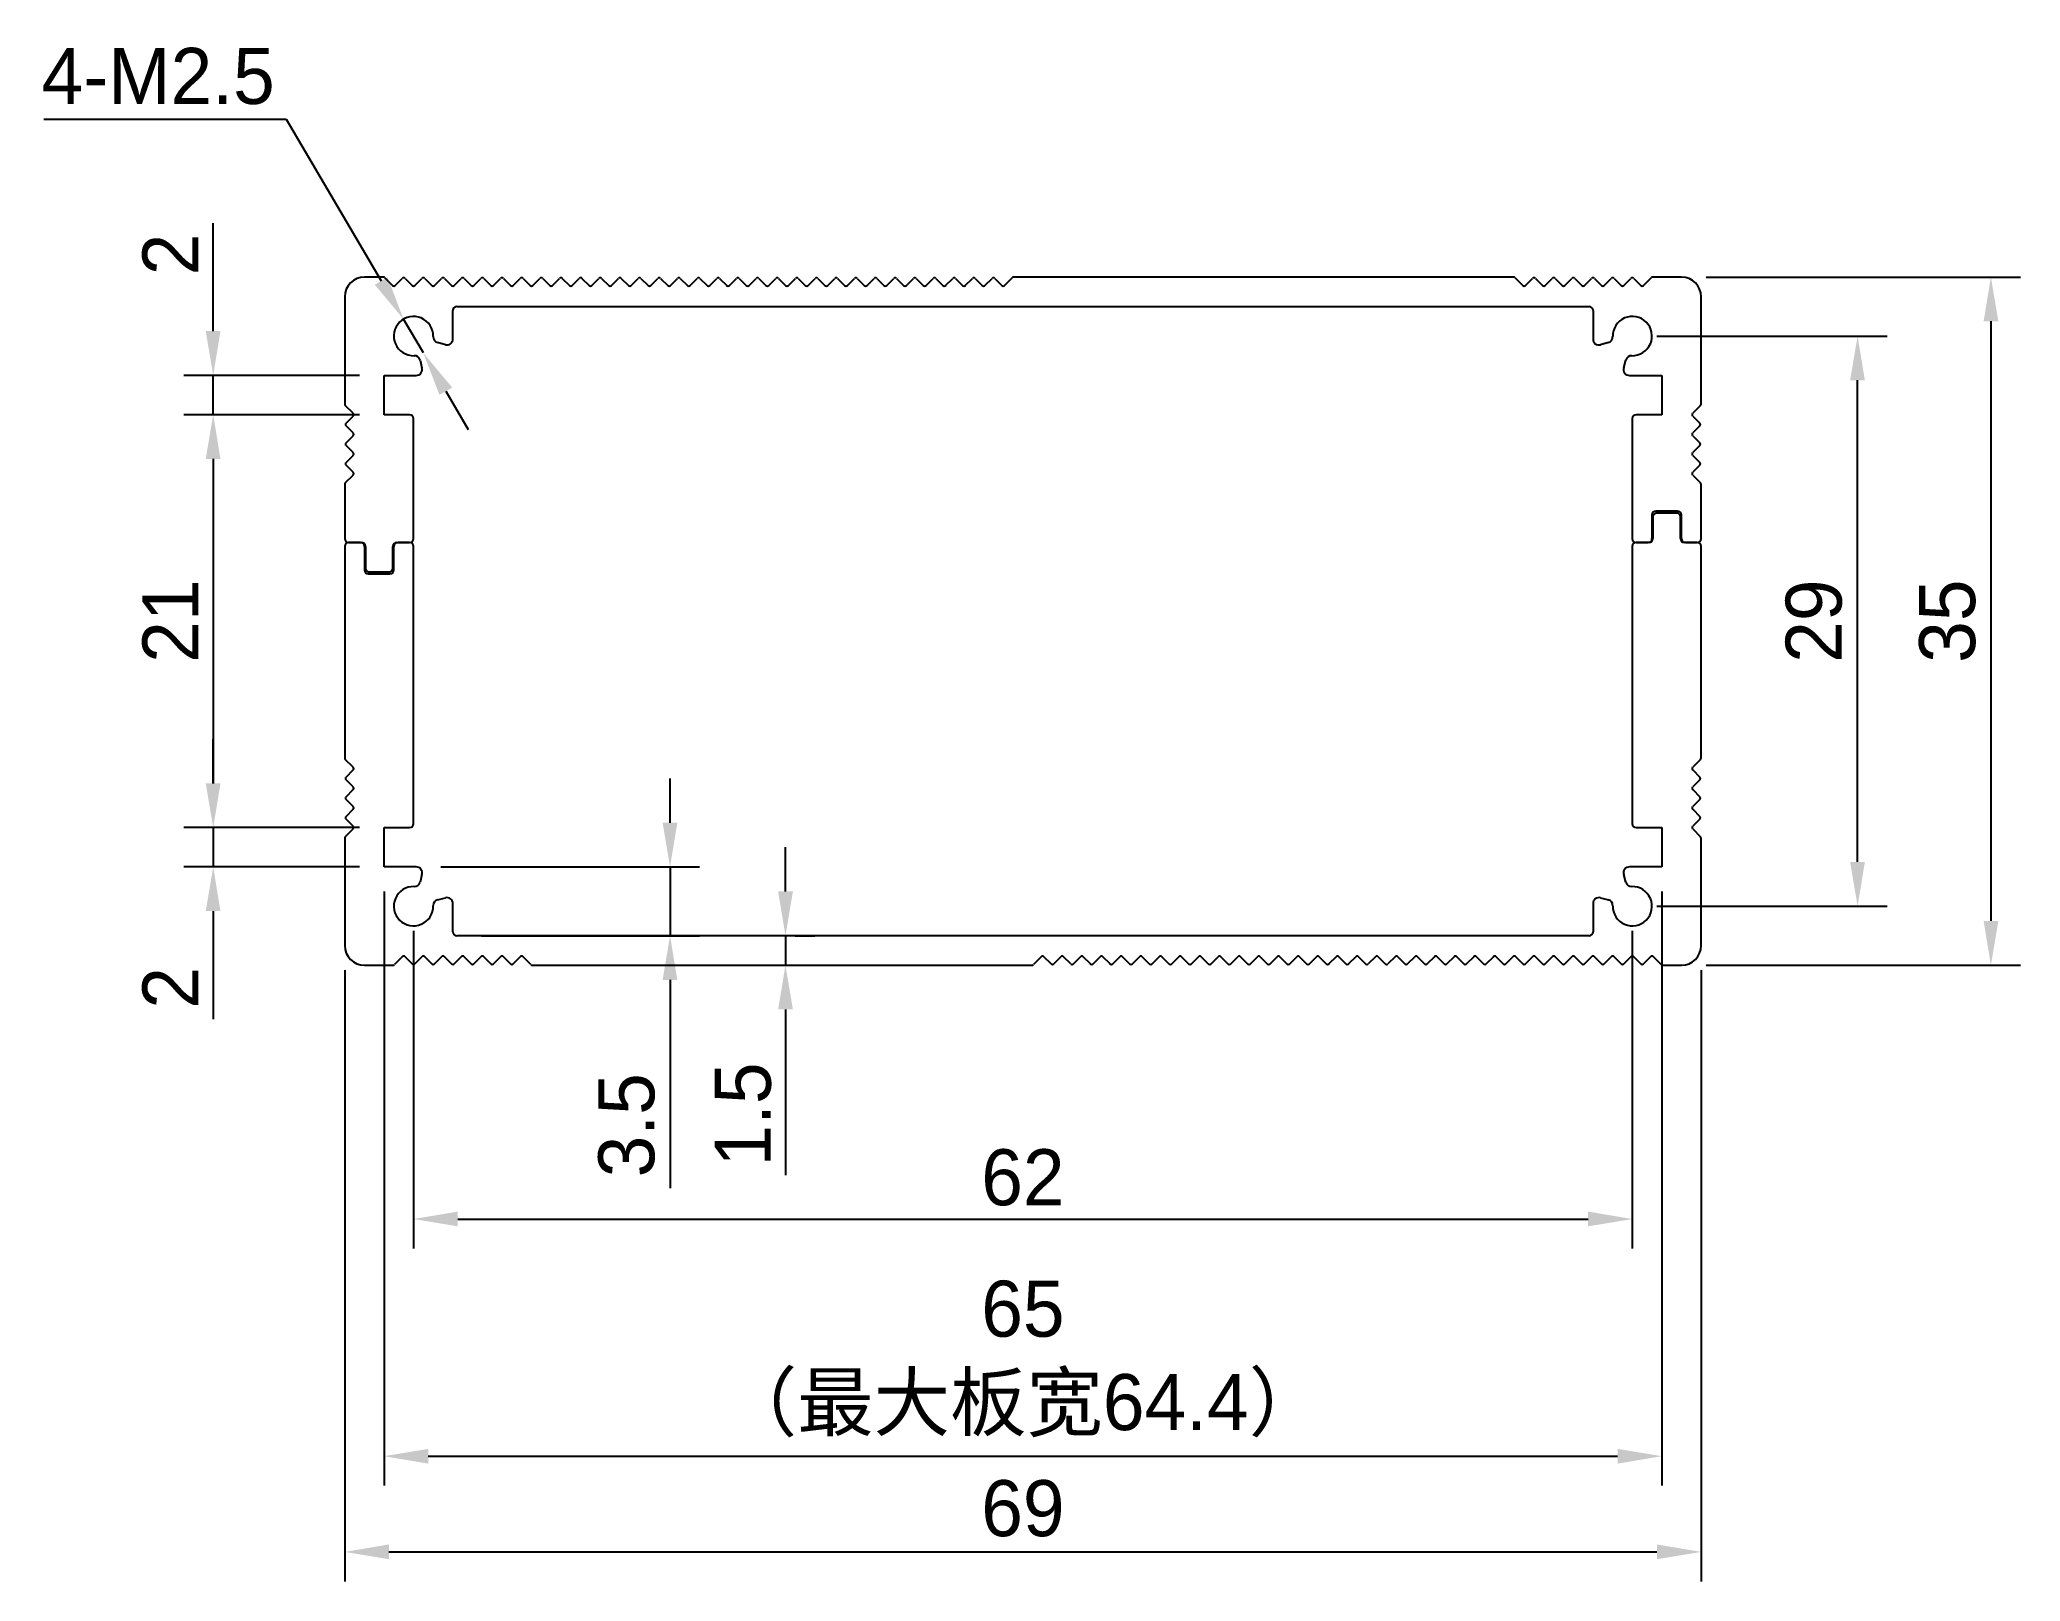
# Model space of a CAD drawing. Header units: millimetres. Extents: x 23162 to 23263, y -3029 to -2950.
import ezdxf

# ---------------------------------------------------------------- set-up
doc = ezdxf.new("R2010")
doc.units = ezdxf.units.MM
doc.header["$LTSCALE"] = 0.5
doc.header["$PDMODE"] = 35
for name, color, linetype, lineweight in [('3标注', 30, 'Continuous', 9), ('标注线', 7, 'Continuous', 13), ('粗实线', 7, 'Continuous', 25)]:
    doc.layers.add(name, color=color, linetype=linetype, lineweight=lineweight)
doc.styles.get("Standard").update_dxf_attribs({"font": ''})
doc.styles.get('Standard').set_extended_font_data('思源黑体 Normal')
doc.dimstyles.new('1比1 文字2.85', dxfattribs={"dimtxt": 2.85, "dimasz": 2.25, "dimexe": 1.5, "dimexo": 1.25, "dimgap": 0.7, "dimtad": 1, "dimdec": 1, "dimdsep": 46, "dimtxsty": 'Standard', "dimcen": 1.8, "dimadec": 0, "dimazin": 0, "dimtfac": 1, "dimtdec": 1, "dimtmove": 0, "dimatfit": 3, "dimfxl": 1, "dimarcsym": 0})
doc.dimstyles.new('1比1 文字2.85直径', dxfattribs={"dimtxt": 2.85, "dimasz": 2.25, "dimexe": 1.5, "dimexo": 1.25, "dimgap": 0.7, "dimtad": 1, "dimtih": 1, "dimtoh": 1, "dimdec": 1, "dimdsep": 46, "dimtxsty": 'Standard', "dimcen": 1.8, "dimadec": 0, "dimazin": 0, "dimtfac": 1, "dimtdec": 1, "dimtmove": 0, "dimatfit": 3, "dimfxl": 1, "dimarcsym": 0})

# ---------------------------------------------------------------- blocks, each defined once
blk = doc.blocks.new('*D81')
at = {"layer": 'Defpoints', "color": 0, "ltscale": 0.1}
for p in [(23177.56, -2996.3), (23246.56, -2996.3), (23246.56, -3027.14)]:
    blk.add_point(p, dxfattribs=at)
at = {"layer": '标注线', "color": 0, "lineweight": -2, "ltscale": 0.1}
for p, q in [((23177.56, -2997.55), (23177.56, -3028.64)), ((23246.56, -2997.55), (23246.56, -3028.64)), ((23179.81, -3027.14), (23244.31, -3027.14))]:
    blk.add_line(p, q, dxfattribs=at)
at = {"layer": '标注线', "color": 0, "ltscale": 0.1}
for points in [[(23179.81, -3026.76), (23179.81, -3027.51), (23177.56, -3027.14)], [(23244.31, -3026.76), (23244.31, -3027.51), (23246.56, -3027.14)]]:
    blk.add_solid(points, dxfattribs=at)
at = {"layer": '标注线', "color": 0, "ltscale": 0.1, "insert": (23212.06, -3023.49), "char_height": 2.85, "attachment_point": 2}
blk.add_mtext('69', dxfattribs=at)
blk = doc.blocks.new('*D82')
at = {"layer": 'Defpoints', "color": 0, "ltscale": 0.1}
for p in [(23181.2, -2992.3), (23194.11, -2992.3), (23183.26, -2995.8)]:
    blk.add_point(p, dxfattribs=at)
at = {"layer": '标注线', "color": 0, "lineweight": -2, "ltscale": 0.1}
for p, q in [((23194.11, -2990.05), (23194.11, -2987.8)), ((23182.45, -2992.3), (23195.61, -2992.3)), ((23194.11, -2992.3), (23194.11, -2995.8)), ((23184.51, -2995.8), (23195.61, -2995.8)), ((23194.11, -2998.05), (23194.11, -3008.64))]:
    blk.add_line(p, q, dxfattribs=at)
at = {"layer": '标注线', "color": 0, "ltscale": 0.1}
for points in [[(23193.73, -2990.05), (23194.48, -2990.05), (23194.11, -2992.3)], [(23193.73, -2998.05), (23194.48, -2998.05), (23194.11, -2995.8)]]:
    blk.add_solid(points, dxfattribs=at)
at = {"layer": '标注线', "color": 0, "ltscale": 0.1, "insert": (23190.46, -3005.44), "char_height": 2.85, "attachment_point": 2, "rotation": 90}
blk.add_mtext('3.5', dxfattribs=at)
blk = doc.blocks.new('*D83')
at = {"layer": 'Defpoints', "color": 0, "ltscale": 0.1}
for p in [(23170.87, -2967.3), (23179.56, -2967.3), (23179.56, -2969.3)]:
    blk.add_point(p, dxfattribs=at)
at = {"layer": '标注线', "color": 0, "lineweight": -2, "ltscale": 0.1}
for p, q in [((23170.87, -2965.05), (23170.87, -2959.56)), ((23178.31, -2967.3), (23169.37, -2967.3)), ((23170.87, -2969.3), (23170.87, -2967.3)), ((23178.31, -2969.3), (23169.37, -2969.3)), ((23170.87, -2971.55), (23170.87, -2973.8))]:
    blk.add_line(p, q, dxfattribs=at)
at = {"layer": '标注线', "color": 0, "ltscale": 0.1}
for points in [[(23170.49, -2965.05), (23171.24, -2965.05), (23170.87, -2967.3)], [(23170.49, -2971.55), (23171.24, -2971.55), (23170.87, -2969.3)]]:
    blk.add_solid(points, dxfattribs=at)
at = {"layer": '标注线', "color": 0, "ltscale": 0.1, "insert": (23167.27, -2961.15), "char_height": 2.85, "attachment_point": 2, "rotation": 90}
blk.add_mtext('2', dxfattribs=at)
blk = doc.blocks.new('*D84')
at = {"layer": 'Defpoints', "color": 0, "ltscale": 0.1}
for p in [(23179.56, -2969.3), (23170.87, -2990.3), (23179.56, -2990.3)]:
    blk.add_point(p, dxfattribs=at)
at = {"layer": '标注线', "color": 0, "lineweight": -2, "ltscale": 0.1}
for p, q in [((23178.31, -2969.3), (23169.37, -2969.3)), ((23170.87, -2971.55), (23170.87, -2988.05)), ((23178.31, -2990.3), (23169.37, -2990.3))]:
    blk.add_line(p, q, dxfattribs=at)
at = {"layer": '标注线', "color": 0, "ltscale": 0.1}
for points in [[(23170.49, -2971.55), (23171.24, -2971.55), (23170.87, -2969.3)], [(23170.49, -2988.05), (23171.24, -2988.05), (23170.87, -2990.3)]]:
    blk.add_solid(points, dxfattribs=at)
at = {"layer": '标注线', "color": 0, "ltscale": 0.1, "insert": (23167.27, -2979.8), "char_height": 2.85, "attachment_point": 2, "rotation": 90}
blk.add_mtext('21', dxfattribs=at)
blk = doc.blocks.new('*D85')
at = {"layer": 'Defpoints', "color": 0, "ltscale": 0.1}
for p in [(23170.87, -2990.3), (23179.56, -2990.3), (23179.56, -2992.3)]:
    blk.add_point(p, dxfattribs=at)
at = {"layer": '标注线', "color": 0, "lineweight": -2, "ltscale": 0.1}
for p, q in [((23170.87, -2988.05), (23170.87, -2985.8)), ((23178.31, -2990.3), (23169.37, -2990.3)), ((23170.87, -2990.3), (23170.87, -2992.3)), ((23178.31, -2992.3), (23169.37, -2992.3)), ((23170.87, -2994.55), (23170.87, -3000.04))]:
    blk.add_line(p, q, dxfattribs=at)
at = {"layer": '标注线', "color": 0, "ltscale": 0.1}
for points in [[(23170.49, -2988.05), (23171.24, -2988.05), (23170.87, -2990.3)], [(23170.49, -2994.55), (23171.24, -2994.55), (23170.87, -2992.3)]]:
    blk.add_solid(points, dxfattribs=at)
at = {"layer": '标注线', "color": 0, "ltscale": 0.1, "insert": (23167.27, -2998.45), "char_height": 2.85, "attachment_point": 2, "rotation": 90}
blk.add_mtext('2', dxfattribs=at)
blk = doc.blocks.new('*D86')
at = {"layer": 'Defpoints', "color": 0, "ltscale": 0.1}
for p in [(23243.06, -2965.3), (23254.52, -2965.3), (23243.06, -2994.3)]:
    blk.add_point(p, dxfattribs=at)
at = {"layer": '标注线', "color": 0, "lineweight": -2, "ltscale": 0.1}
for p, q in [((23244.31, -2965.3), (23256.02, -2965.3)), ((23254.52, -2992.05), (23254.52, -2967.55)), ((23244.31, -2994.3), (23256.02, -2994.3))]:
    blk.add_line(p, q, dxfattribs=at)
at = {"layer": '标注线', "color": 0, "ltscale": 0.1}
for points in [[(23254.14, -2967.55), (23254.89, -2967.55), (23254.52, -2965.3)], [(23254.14, -2992.05), (23254.89, -2992.05), (23254.52, -2994.3)]]:
    blk.add_solid(points, dxfattribs=at)
at = {"layer": '标注线', "color": 0, "ltscale": 0.1, "insert": (23250.86, -2979.8), "char_height": 2.85, "attachment_point": 2, "rotation": 90}
blk.add_mtext('29', dxfattribs=at)
blk = doc.blocks.new('*D87')
at = {"layer": 'Defpoints', "color": 0, "ltscale": 0.1}
for p in [(23245.56, -2962.3), (23245.56, -2997.3), (23261.3, -2997.3)]:
    blk.add_point(p, dxfattribs=at)
at = {"layer": '标注线', "color": 0, "lineweight": -2, "ltscale": 0.1}
for p, q in [((23246.81, -2962.3), (23262.8, -2962.3)), ((23261.3, -2964.55), (23261.3, -2995.05)), ((23246.81, -2997.3), (23262.8, -2997.3))]:
    blk.add_line(p, q, dxfattribs=at)
at = {"layer": '标注线', "color": 0, "ltscale": 0.1}
for points in [[(23260.93, -2964.55), (23261.68, -2964.55), (23261.3, -2962.3)], [(23260.93, -2995.05), (23261.68, -2995.05), (23261.3, -2997.3)]]:
    blk.add_solid(points, dxfattribs=at)
at = {"layer": '标注线', "color": 0, "ltscale": 0.1, "insert": (23257.65, -2979.8), "char_height": 2.85, "attachment_point": 2, "rotation": 90}
blk.add_mtext('35', dxfattribs=at)
blk = doc.blocks.new('*D88')
at = {"layer": 'Defpoints', "color": 0, "ltscale": 0.1}
for p in [(23181.06, -2994.3), (23243.06, -2994.3), (23243.06, -3010.21)]:
    blk.add_point(p, dxfattribs=at)
at = {"layer": '标注线', "color": 0, "lineweight": -2, "ltscale": 0.1}
for p, q in [((23181.06, -2995.55), (23181.06, -3011.71)), ((23243.06, -2995.55), (23243.06, -3011.71)), ((23183.31, -3010.21), (23240.81, -3010.21))]:
    blk.add_line(p, q, dxfattribs=at)
at = {"layer": '标注线', "color": 0, "ltscale": 0.1}
for points in [[(23183.31, -3009.83), (23183.31, -3010.58), (23181.06, -3010.21)], [(23240.81, -3009.83), (23240.81, -3010.58), (23243.06, -3010.21)]]:
    blk.add_solid(points, dxfattribs=at)
at = {"layer": '标注线', "color": 0, "ltscale": 0.1, "insert": (23212.06, -3006.66), "char_height": 2.85, "attachment_point": 2}
blk.add_mtext('62', dxfattribs=at)
blk = doc.blocks.new('*D89')
at = {"layer": 'Defpoints', "color": 0, "ltscale": 0.1}
for p in [(23180.55, -2964.44), (23181.56, -2966.16)]:
    blk.add_point(p, dxfattribs=at)
at = {"layer": '标注线', "color": 0, "lineweight": -2, "ltscale": 0.1}
for p, q in [((23162.25, -2954.27), (23174.59, -2954.27)), ((23174.59, -2954.27), (23179.42, -2962.5)), ((23181.56, -2966.16), (23180.55, -2964.44)), ((23182.7, -2968.11), (23183.84, -2970.05))]:
    blk.add_line(p, q, dxfattribs=at)
at = {"layer": '标注线', "color": 0, "ltscale": 0.1}
for points in [[(23179.74, -2962.31), (23179.09, -2962.69), (23180.55, -2964.44)], [(23183.03, -2967.92), (23182.38, -2968.29), (23181.56, -2966.16)]]:
    blk.add_solid(points, dxfattribs=at)
at = {"layer": '标注线', "color": 0, "ltscale": 0.1, "insert": (23168.07, -2952.09), "char_height": 2.85, "attachment_point": 5}
blk.add_mtext('4-M2.5', dxfattribs=at)
blk = doc.blocks.new('*D90')
at = {"layer": 'Defpoints', "color": 0, "ltscale": 0.1}
for p in [(23199.23, -2995.8), (23199.23, -2997.3), (23199.98, -2997.3)]:
    blk.add_point(p, dxfattribs=at)
at = {"layer": '标注线', "color": 0, "lineweight": -2, "ltscale": 0.1}
for p, q in [((23199.98, -2993.55), (23199.98, -2991.3)), ((23199.98, -2995.8), (23199.98, -2997.3)), ((23200.48, -2995.8), (23201.48, -2995.8)), ((23200.48, -2997.3), (23201.48, -2997.3)), ((23199.98, -2999.55), (23199.98, -3007.97))]:
    blk.add_line(p, q, dxfattribs=at)
at = {"layer": '标注线', "color": 0, "ltscale": 0.1}
for points in [[(23199.61, -2993.55), (23200.36, -2993.55), (23199.98, -2995.8)], [(23199.61, -2999.55), (23200.36, -2999.55), (23199.98, -2997.3)]]:
    blk.add_solid(points, dxfattribs=at)
at = {"layer": '标注线', "color": 0, "ltscale": 0.1, "insert": (23197.83, -3004.89), "char_height": 2.85, "attachment_point": 5, "rotation": 90}
blk.add_mtext('1.5', dxfattribs=at)
blk = doc.blocks.new('*D91')
at = {"layer": '3标注', "color": 0, "lineweight": -2, "ltscale": 0.1}
for p, q in [((23179.56, -2993.55), (23179.56, -3023.77)), ((23244.56, -2993.55), (23244.56, -3023.77)), ((23181.81, -3022.27), (23242.31, -3022.27))]:
    blk.add_line(p, q, dxfattribs=at)
at = {"layer": '3标注', "color": 0, "ltscale": 0.1}
for points in [[(23181.81, -3021.9), (23181.81, -3022.65), (23179.56, -3022.27)], [(23242.31, -3021.9), (23242.31, -3022.65), (23244.56, -3022.27)]]:
    blk.add_solid(points, dxfattribs=at)
at = {"layer": 'Defpoints', "color": 0, "ltscale": 0.1}
for p in [(23179.56, -2992.3), (23244.56, -2992.3), (23244.56, -3022.27)]:
    blk.add_point(p, dxfattribs=at)
at = {"layer": '3标注', "color": 0, "ltscale": 0.1, "insert": (23212.06, -3017.33), "char_height": 2.85, "attachment_point": 5}
blk.add_mtext('65\\P（最大板宽64.4）', dxfattribs=at)

msp = doc.modelspace()

# ---------------------------------------------------------------- linework, layer by layer
at = {"layer": '粗实线'}
for p, q in [((23179.52, -2962.3), (23178.56, -2962.3)), ((23179.59, -2962.33), (23179.99, -2962.73)), ((23180.13, -2962.73), (23180.49, -2962.37)), ((23180.63, -2962.37), (23180.99, -2962.73)), ((23181.13, -2962.73), (23181.49, -2962.37)), ((23181.63, -2962.37), (23181.99, -2962.73)), ((23182.13, -2962.73), (23182.49, -2962.37)), ((23182.63, -2962.37), (23182.99, -2962.73)), ((23183.13, -2962.73), (23183.49, -2962.37)), ((23183.63, -2962.37), (23183.99, -2962.73)), ((23184.13, -2962.73), (23184.49, -2962.37)), ((23184.63, -2962.37), (23184.99, -2962.73)), ((23185.13, -2962.73), (23185.49, -2962.37)), ((23185.63, -2962.37), (23185.99, -2962.73)), ((23186.13, -2962.73), (23186.49, -2962.37)), ((23186.63, -2962.37), (23186.99, -2962.73)), ((23187.13, -2962.73), (23187.49, -2962.37)), ((23187.63, -2962.37), (23187.99, -2962.73)), ((23188.13, -2962.73), (23188.49, -2962.37)), ((23188.63, -2962.37), (23188.99, -2962.73)), ((23189.13, -2962.73), (23189.49, -2962.37)), ((23189.63, -2962.37), (23189.99, -2962.73)), ((23190.13, -2962.73), (23190.49, -2962.37)), ((23190.63, -2962.37), (23190.99, -2962.73)), ((23191.13, -2962.73), (23191.49, -2962.37)), ((23191.63, -2962.37), (23191.99, -2962.73)), ((23192.13, -2962.73), (23192.49, -2962.37)), ((23192.63, -2962.37), (23192.99, -2962.73)), ((23193.13, -2962.73), (23193.49, -2962.37)), ((23193.63, -2962.37), (23193.99, -2962.73)), ((23194.13, -2962.73), (23194.49, -2962.37)), ((23194.63, -2962.37), (23194.99, -2962.73)), ((23195.13, -2962.73), (23195.49, -2962.37)), ((23195.63, -2962.37), (23195.99, -2962.73)), ((23196.13, -2962.73), (23196.49, -2962.37)), ((23196.63, -2962.37), (23196.99, -2962.73)), ((23197.13, -2962.73), (23197.49, -2962.37)), ((23197.63, -2962.37), (23197.99, -2962.73)), ((23198.13, -2962.73), (23198.49, -2962.37)), ((23198.63, -2962.37), (23198.99, -2962.73)), ((23199.13, -2962.73), (23199.49, -2962.37)), ((23199.63, -2962.37), (23199.99, -2962.73)), ((23200.13, -2962.73), (23200.49, -2962.37)), ((23200.63, -2962.37), (23200.99, -2962.73)), ((23201.13, -2962.73), (23201.49, -2962.37)), ((23201.63, -2962.37), (23201.99, -2962.73)), ((23202.13, -2962.73), (23202.49, -2962.37)), ((23202.63, -2962.37), (23202.99, -2962.73)), ((23203.13, -2962.73), (23203.49, -2962.37)), ((23203.63, -2962.37), (23203.99, -2962.73)), ((23204.13, -2962.73), (23204.49, -2962.37)), ((23204.63, -2962.37), (23204.99, -2962.73)), ((23205.13, -2962.73), (23205.49, -2962.37)), ((23205.63, -2962.37), (23205.99, -2962.73)), ((23206.13, -2962.73), (23206.49, -2962.37)), ((23206.63, -2962.37), (23206.99, -2962.73)), ((23207.13, -2962.73), (23207.49, -2962.37)), ((23207.63, -2962.37), (23207.99, -2962.73)), ((23208.13, -2962.73), (23208.49, -2962.37)), ((23208.63, -2962.37), (23208.99, -2962.73)), ((23209.13, -2962.73), (23209.49, -2962.37)), ((23209.63, -2962.37), (23209.99, -2962.73)), ((23210.13, -2962.73), (23210.49, -2962.37)), ((23210.63, -2962.37), (23210.99, -2962.73)), ((23211.13, -2962.73), (23211.53, -2962.33)), ((23237.02, -2962.3), (23211.6, -2962.3)), ((23237.09, -2962.33), (23237.49, -2962.73)), ((23237.63, -2962.73), (23237.99, -2962.37)), ((23238.13, -2962.37), (23238.49, -2962.73)), ((23238.63, -2962.73), (23238.99, -2962.37)), ((23239.13, -2962.37), (23239.49, -2962.73)), ((23239.63, -2962.73), (23239.99, -2962.37)), ((23240.13, -2962.37), (23240.49, -2962.73)), ((23240.63, -2962.73), (23240.99, -2962.37)), ((23241.13, -2962.37), (23241.49, -2962.73)), ((23241.63, -2962.73), (23241.99, -2962.37)), ((23242.13, -2962.37), (23242.49, -2962.73)), ((23242.63, -2962.73), (23242.99, -2962.37)), ((23243.13, -2962.37), (23243.49, -2962.73)), ((23243.63, -2962.73), (23244.03, -2962.33)), ((23245.56, -2962.3), (23244.1, -2962.3)), ((23177.56, -2963.3), (23177.56, -2968.76)), ((23246.56, -2968.76), (23246.56, -2963.3)), ((23183.06, -2965.45), (23183.06, -2964)), ((23183.26, -2963.8), (23240.86, -2963.8)), ((23241.06, -2964), (23241.06, -2965.45)), ((23182.68, -2965.74), (23182.28, -2965.63)), ((23241.84, -2965.63), (23241.44, -2965.74)), ((23179.56, -2967.3), (23181.2, -2967.3)), ((23179.56, -2969.3), (23179.56, -2967.3)), ((23181.39, -2966.52), (23181.49, -2966.92)), ((23242.62, -2966.92), (23242.73, -2966.52)), ((23242.91, -2967.3), (23244.56, -2967.3)), ((23244.56, -2967.3), (23244.56, -2969.3)), ((23177.99, -2969.23), (23177.59, -2968.83)), ((23177.63, -2969.73), (23177.99, -2969.37)), ((23180.86, -2969.3), (23179.56, -2969.3)), ((23244.56, -2969.3), (23243.26, -2969.3)), ((23246.53, -2968.83), (23246.13, -2969.23)), ((23246.13, -2969.37), (23246.49, -2969.73)), ((23177.99, -2970.23), (23177.63, -2969.87)), ((23177.63, -2970.73), (23177.99, -2970.37)), ((23181.06, -2975.6), (23181.06, -2969.5)), ((23243.06, -2969.5), (23243.06, -2975.6)), ((23246.49, -2969.87), (23246.13, -2970.23)), ((23246.13, -2970.37), (23246.49, -2970.73)), ((23177.99, -2971.23), (23177.63, -2970.87)), ((23177.63, -2971.73), (23177.99, -2971.37)), ((23246.49, -2970.87), (23246.13, -2971.23)), ((23246.13, -2971.37), (23246.49, -2971.73)), ((23177.59, -2972.77), (23177.99, -2972.37)), ((23177.99, -2972.23), (23177.63, -2971.87)), ((23246.49, -2971.87), (23246.13, -2972.23)), ((23246.13, -2972.37), (23246.53, -2972.77)), ((23177.56, -2972.84), (23177.56, -2975.6)), ((23246.56, -2975.6), (23246.56, -2972.84)), ((23244.06, -2974.4), (23244.06, -2975.6)), ((23245.36, -2974.2), (23244.26, -2974.2)), ((23245.31, -2974.3), (23244.31, -2974.3)), ((23245.56, -2975.6), (23245.56, -2974.4)), ((23244.11, -2974.5), (23244.11, -2975.6)), ((23245.51, -2975.6), (23245.51, -2974.5)), ((23177.56, -2976), (23177.56, -2986.76)), ((23177.76, -2975.8), (23178.41, -2975.8)), ((23178.36, -2975.8), (23177.76, -2975.8)), ((23178.56, -2976), (23178.56, -2977.2)), ((23178.61, -2976), (23178.61, -2977.1)), ((23180.01, -2977.1), (23180.01, -2976)), ((23180.06, -2977.2), (23180.06, -2976)), ((23180.21, -2975.8), (23180.86, -2975.8)), ((23180.86, -2975.8), (23180.26, -2975.8)), ((23181.06, -2990.1), (23181.06, -2976)), ((23243.06, -2976), (23243.06, -2990.1)), ((23243.26, -2975.8), (23243.86, -2975.8)), ((23243.91, -2975.8), (23243.26, -2975.8)), ((23246.36, -2975.8), (23245.71, -2975.8)), ((23245.76, -2975.8), (23246.36, -2975.8)), ((23246.56, -2986.76), (23246.56, -2976)), ((23178.76, -2977.4), (23179.86, -2977.4)), ((23178.81, -2977.3), (23179.81, -2977.3)), ((23177.99, -2987.23), (23177.59, -2986.83)), ((23177.63, -2987.73), (23177.99, -2987.37)), ((23246.53, -2986.83), (23246.13, -2987.23)), ((23246.13, -2987.37), (23246.49, -2987.73)), ((23177.99, -2988.23), (23177.63, -2987.87)), ((23177.63, -2988.73), (23177.99, -2988.37)), ((23246.49, -2987.87), (23246.13, -2988.23)), ((23246.13, -2988.37), (23246.49, -2988.73)), ((23177.99, -2989.23), (23177.63, -2988.87)), ((23177.63, -2989.73), (23177.99, -2989.37)), ((23246.49, -2988.87), (23246.13, -2989.23)), ((23246.13, -2989.37), (23246.49, -2989.73)), ((23177.59, -2990.77), (23177.99, -2990.37)), ((23177.99, -2990.23), (23177.63, -2989.87)), ((23179.56, -2990.3), (23180.86, -2990.3)), ((23179.56, -2992.3), (23179.56, -2990.3)), ((23243.26, -2990.3), (23244.56, -2990.3)), ((23244.56, -2990.3), (23244.56, -2992.3)), ((23246.49, -2989.87), (23246.13, -2990.23)), ((23246.13, -2990.37), (23246.53, -2990.77)), ((23177.56, -2990.84), (23177.56, -2996.3)), ((23246.56, -2996.3), (23246.56, -2990.84)), ((23181.2, -2992.3), (23179.56, -2992.3)), ((23244.56, -2992.3), (23242.91, -2992.3)), ((23181.49, -2992.68), (23181.39, -2993.08)), ((23242.73, -2993.08), (23242.62, -2992.68)), ((23182.28, -2993.97), (23182.68, -2993.87)), ((23183.06, -2995.6), (23183.06, -2994.16)), ((23241.06, -2994.16), (23241.06, -2995.6)), ((23241.44, -2993.87), (23241.84, -2993.97)), ((23240.86, -2995.8), (23183.26, -2995.8)), ((23178.56, -2997.3), (23180.02, -2997.3)), ((23180.49, -2996.87), (23180.09, -2997.27)), ((23180.99, -2997.23), (23180.63, -2996.87)), ((23181.49, -2996.87), (23181.13, -2997.23)), ((23181.99, -2997.23), (23181.63, -2996.87)), ((23182.49, -2996.87), (23182.13, -2997.23)), ((23182.99, -2997.23), (23182.63, -2996.87)), ((23183.49, -2996.87), (23183.13, -2997.23)), ((23183.99, -2997.23), (23183.63, -2996.87)), ((23184.49, -2996.87), (23184.13, -2997.23)), ((23184.99, -2997.23), (23184.63, -2996.87)), ((23185.49, -2996.87), (23185.13, -2997.23)), ((23185.99, -2997.23), (23185.63, -2996.87)), ((23186.49, -2996.87), (23186.13, -2997.23)), ((23187.03, -2997.27), (23186.63, -2996.87)), ((23187.1, -2997.3), (23212.52, -2997.3)), ((23212.99, -2996.87), (23212.59, -2997.27)), ((23213.49, -2997.23), (23213.13, -2996.87)), ((23213.99, -2996.87), (23213.63, -2997.23)), ((23214.49, -2997.23), (23214.13, -2996.87)), ((23214.99, -2996.87), (23214.63, -2997.23)), ((23215.49, -2997.23), (23215.13, -2996.87)), ((23215.99, -2996.87), (23215.63, -2997.23)), ((23216.49, -2997.23), (23216.13, -2996.87)), ((23216.99, -2996.87), (23216.63, -2997.23)), ((23217.49, -2997.23), (23217.13, -2996.87)), ((23217.99, -2996.87), (23217.63, -2997.23)), ((23218.49, -2997.23), (23218.13, -2996.87)), ((23218.99, -2996.87), (23218.63, -2997.23)), ((23219.49, -2997.23), (23219.13, -2996.87)), ((23219.99, -2996.87), (23219.63, -2997.23)), ((23220.49, -2997.23), (23220.13, -2996.87)), ((23220.99, -2996.87), (23220.63, -2997.23)), ((23221.49, -2997.23), (23221.13, -2996.87)), ((23221.99, -2996.87), (23221.63, -2997.23)), ((23222.49, -2997.23), (23222.13, -2996.87)), ((23222.99, -2996.87), (23222.63, -2997.23)), ((23223.49, -2997.23), (23223.13, -2996.87)), ((23223.99, -2996.87), (23223.63, -2997.23)), ((23224.49, -2997.23), (23224.13, -2996.87)), ((23224.99, -2996.87), (23224.63, -2997.23)), ((23225.49, -2997.23), (23225.13, -2996.87)), ((23225.99, -2996.87), (23225.63, -2997.23)), ((23226.49, -2997.23), (23226.13, -2996.87)), ((23226.99, -2996.87), (23226.63, -2997.23)), ((23227.49, -2997.23), (23227.13, -2996.87)), ((23227.99, -2996.87), (23227.63, -2997.23)), ((23228.49, -2997.23), (23228.13, -2996.87)), ((23228.99, -2996.87), (23228.63, -2997.23)), ((23229.49, -2997.23), (23229.13, -2996.87)), ((23229.99, -2996.87), (23229.63, -2997.23)), ((23230.49, -2997.23), (23230.13, -2996.87)), ((23230.99, -2996.87), (23230.63, -2997.23)), ((23231.49, -2997.23), (23231.13, -2996.87)), ((23231.99, -2996.87), (23231.63, -2997.23)), ((23232.49, -2997.23), (23232.13, -2996.87)), ((23232.99, -2996.87), (23232.63, -2997.23)), ((23233.49, -2997.23), (23233.13, -2996.87)), ((23233.99, -2996.87), (23233.63, -2997.23)), ((23234.49, -2997.23), (23234.13, -2996.87)), ((23234.99, -2996.87), (23234.63, -2997.23)), ((23235.49, -2997.23), (23235.13, -2996.87)), ((23235.99, -2996.87), (23235.63, -2997.23)), ((23236.49, -2997.23), (23236.13, -2996.87)), ((23236.99, -2996.87), (23236.63, -2997.23)), ((23237.49, -2997.23), (23237.13, -2996.87)), ((23237.99, -2996.87), (23237.63, -2997.23)), ((23238.49, -2997.23), (23238.13, -2996.87)), ((23238.99, -2996.87), (23238.63, -2997.23)), ((23239.49, -2997.23), (23239.13, -2996.87)), ((23239.99, -2996.87), (23239.63, -2997.23)), ((23240.49, -2997.23), (23240.13, -2996.87)), ((23240.99, -2996.87), (23240.63, -2997.23)), ((23241.49, -2997.23), (23241.13, -2996.87)), ((23241.99, -2996.87), (23241.63, -2997.23)), ((23242.49, -2997.23), (23242.13, -2996.87)), ((23242.99, -2996.87), (23242.63, -2997.23)), ((23243.49, -2997.23), (23243.13, -2996.87)), ((23243.99, -2996.87), (23243.63, -2997.23)), ((23244.53, -2997.27), (23244.13, -2996.87)), ((23244.6, -2997.3), (23245.56, -2997.3))]:
    msp.add_line(p, q, dxfattribs=at)
for centre, radius, start, end in [((23178.56, -2963.3), 1, 90, 180), ((23179.52, -2962.4), 0.1, 45, 90), ((23180.56, -2962.44), 0.1, 45, 135), ((23181.56, -2962.44), 0.1, 45, 135), ((23182.56, -2962.44), 0.1, 45, 135), ((23183.56, -2962.44), 0.1, 45, 135), ((23184.56, -2962.44), 0.1, 45, 135), ((23185.56, -2962.44), 0.1, 45, 135), ((23186.56, -2962.44), 0.1, 45, 135), ((23187.56, -2962.44), 0.1, 45, 135), ((23188.56, -2962.44), 0.1, 45, 135), ((23189.56, -2962.44), 0.1, 45, 135), ((23190.56, -2962.44), 0.1, 45, 135), ((23191.56, -2962.44), 0.1, 45, 135), ((23192.56, -2962.44), 0.1, 45, 135), ((23193.56, -2962.44), 0.1, 45, 135), ((23194.56, -2962.44), 0.1, 45, 135), ((23195.56, -2962.44), 0.1, 45, 135), ((23196.56, -2962.44), 0.1, 45, 135), ((23197.56, -2962.44), 0.1, 45, 135), ((23198.56, -2962.44), 0.1, 45, 135), ((23199.56, -2962.44), 0.1, 45, 135), ((23200.56, -2962.44), 0.1, 45, 135), ((23201.56, -2962.44), 0.1, 45, 135), ((23202.56, -2962.44), 0.1, 45, 135), ((23203.56, -2962.44), 0.1, 45, 135), ((23204.56, -2962.44), 0.1, 45, 135), ((23205.56, -2962.44), 0.1, 45, 135), ((23206.56, -2962.44), 0.1, 45, 135), ((23207.56, -2962.44), 0.1, 45, 135), ((23208.56, -2962.44), 0.1, 45, 135), ((23209.56, -2962.44), 0.1, 45, 135), ((23210.56, -2962.44), 0.1, 45, 135), ((23211.6, -2962.4), 0.1, 90, 135), ((23237.02, -2962.4), 0.1, 45, 90), ((23238.06, -2962.44), 0.1, 45, 135), ((23239.06, -2962.44), 0.1, 45, 135), ((23240.06, -2962.44), 0.1, 45, 135), ((23241.06, -2962.44), 0.1, 45, 135), ((23242.06, -2962.44), 0.1, 45, 135), ((23243.06, -2962.44), 0.1, 45, 135), ((23244.1, -2962.4), 0.1, 90, 135), ((23245.56, -2963.3), 1, 0, 90), ((23180.06, -2962.66), 0.1, 225, 315), ((23181.06, -2962.66), 0.1, 225, 315), ((23182.06, -2962.66), 0.1, 225, 315), ((23183.06, -2962.66), 0.1, 225, 315), ((23184.06, -2962.66), 0.1, 225, 315), ((23185.06, -2962.66), 0.1, 225, 315), ((23186.06, -2962.66), 0.1, 225, 315), ((23187.06, -2962.66), 0.1, 225, 315), ((23188.06, -2962.66), 0.1, 225, 315), ((23189.06, -2962.66), 0.1, 225, 315), ((23190.06, -2962.66), 0.1, 225, 315), ((23191.06, -2962.66), 0.1, 225, 315), ((23192.06, -2962.66), 0.1, 225, 315), ((23193.06, -2962.66), 0.1, 225, 315), ((23194.06, -2962.66), 0.1, 225, 315), ((23195.06, -2962.66), 0.1, 225, 315), ((23196.06, -2962.66), 0.1, 225, 315), ((23197.06, -2962.66), 0.1, 225, 315), ((23198.06, -2962.66), 0.1, 225, 315), ((23199.06, -2962.66), 0.1, 225, 315), ((23200.06, -2962.66), 0.1, 225, 315), ((23201.06, -2962.66), 0.1, 225, 315), ((23202.06, -2962.66), 0.1, 225, 315), ((23203.06, -2962.66), 0.1, 225, 315), ((23204.06, -2962.66), 0.1, 225, 315), ((23205.06, -2962.66), 0.1, 225, 315), ((23206.06, -2962.66), 0.1, 225, 315), ((23207.06, -2962.66), 0.1, 225, 315), ((23208.06, -2962.66), 0.1, 225, 315), ((23209.06, -2962.66), 0.1, 225, 315), ((23210.06, -2962.66), 0.1, 225, 315), ((23211.06, -2962.66), 0.1, 225, 315), ((23237.56, -2962.66), 0.1, 225, 315), ((23238.56, -2962.66), 0.1, 225, 315), ((23239.56, -2962.66), 0.1, 225, 315), ((23240.56, -2962.66), 0.1, 225, 315), ((23241.56, -2962.66), 0.1, 225, 315), ((23242.56, -2962.66), 0.1, 225, 315), ((23243.56, -2962.66), 0.1, 225, 315), ((23181.06, -2965.3), 1, 358.3424, 271.6576), ((23183.26, -2964), 0.2, 90, 180), ((23240.86, -2964), 0.2, 0, 90), ((23243.06, -2965.3), 1, 268.3424, 181.6576), ((23182.36, -2965.34), 0.3, 178.3424, 255), ((23241.76, -2965.34), 0.3, 285, 1.6576), ((23181.1, -2966.6), 0.3, 15, 91.6576), ((23182.76, -2965.45), 0.3, 255, 0), ((23241.36, -2965.45), 0.3, 180, 285), ((23243.02, -2966.6), 0.3, 88.3424, 165), ((23181.2, -2967), 0.3, 270, 15), ((23242.91, -2967), 0.3, 165, 270), ((23177.66, -2968.76), 0.1, 180, 225), ((23177.92, -2969.3), 0.1, 315, 45), ((23180.86, -2969.5), 0.2, 0, 90), ((23243.26, -2969.5), 0.2, 90, 180), ((23246.2, -2969.3), 0.1, 135, 225), ((23246.46, -2968.76), 0.1, 315, 0), ((23177.7, -2969.8), 0.1, 135, 225), ((23177.92, -2970.3), 0.1, 315, 45), ((23246.2, -2970.3), 0.1, 135, 225), ((23246.42, -2969.8), 0.1, 315, 45), ((23177.7, -2970.8), 0.1, 135, 225), ((23177.92, -2971.3), 0.1, 315, 45), ((23246.2, -2971.3), 0.1, 135, 225), ((23246.42, -2970.8), 0.1, 315, 45), ((23177.7, -2971.8), 0.1, 135, 225), ((23177.92, -2972.3), 0.1, 315, 45), ((23246.2, -2972.3), 0.1, 135, 225), ((23246.42, -2971.8), 0.1, 315, 45), ((23177.66, -2972.84), 0.1, 135, 180), ((23246.46, -2972.84), 0.1, 0, 45), ((23244.26, -2974.4), 0.2, 90, 180), ((23244.31, -2974.5), 0.2, 90, 180), ((23245.31, -2974.5), 0.2, 0, 90), ((23245.36, -2974.4), 0.2, 0, 90), ((23177.76, -2975.6), 0.2, 180, 270), ((23177.76, -2976), 0.2, 90, 180), ((23178.36, -2976), 0.2, 0, 90), ((23178.41, -2976), 0.2, 0, 90), ((23180.21, -2976), 0.2, 90, 180), ((23180.26, -2976), 0.2, 90, 180), ((23180.86, -2975.6), 0.2, 270, 0), ((23180.86, -2976), 0.2, 0, 90), ((23243.26, -2975.6), 0.2, 180, 270), ((23243.26, -2976), 0.2, 90, 180), ((23243.86, -2975.6), 0.2, 270, 0), ((23243.91, -2975.6), 0.2, 270, 0), ((23245.71, -2975.6), 0.2, 180, 270), ((23245.76, -2975.6), 0.2, 180, 270), ((23246.36, -2975.6), 0.2, 270, 0), ((23246.36, -2976), 0.2, 0, 90), ((23178.76, -2977.2), 0.2, 180, 270), ((23178.81, -2977.1), 0.2, 180, 270), ((23179.81, -2977.1), 0.2, 270, 0), ((23179.86, -2977.2), 0.2, 270, 0), ((23177.66, -2986.76), 0.1, 180, 225), ((23177.92, -2987.3), 0.1, 315, 45), ((23246.2, -2987.3), 0.1, 135, 225), ((23246.46, -2986.76), 0.1, 315, 0), ((23177.7, -2987.8), 0.1, 135, 225), ((23177.92, -2988.3), 0.1, 315, 45), ((23246.2, -2988.3), 0.1, 135, 225), ((23246.42, -2987.8), 0.1, 315, 45), ((23177.7, -2988.8), 0.1, 135, 225), ((23177.92, -2989.3), 0.1, 315, 45), ((23246.2, -2989.3), 0.1, 135, 225), ((23246.42, -2988.8), 0.1, 315, 45), ((23177.7, -2989.8), 0.1, 135, 225), ((23177.92, -2990.3), 0.1, 315, 45), ((23180.86, -2990.1), 0.2, 270, 0), ((23243.26, -2990.1), 0.2, 180, 270), ((23246.2, -2990.3), 0.1, 135, 225), ((23246.42, -2989.8), 0.1, 315, 45), ((23177.66, -2990.84), 0.1, 135, 180), ((23246.46, -2990.84), 0.1, 0, 45), ((23181.2, -2992.6), 0.3, 345, 90), ((23242.91, -2992.6), 0.3, 90, 195), ((23181.06, -2994.3), 1, 88.3424, 1.6576), ((23181.1, -2993), 0.3, 268.3424, 345), ((23243.06, -2994.3), 1, 178.3424, 91.6576), ((23243.02, -2993), 0.3, 195, 271.6576), ((23182.36, -2994.26), 0.3, 105, 181.6576), ((23182.76, -2994.16), 0.3, 0, 105), ((23241.36, -2994.16), 0.3, 75, 180), ((23241.76, -2994.26), 0.3, 358.3424, 75), ((23183.26, -2995.6), 0.2, 180, 270), ((23240.86, -2995.6), 0.2, 270, 0), ((23178.56, -2996.3), 1, 180, 270), ((23245.56, -2996.3), 1, 270, 0), ((23180.02, -2997.2), 0.1, 270, 315), ((23180.56, -2996.94), 0.1, 45, 135), ((23181.06, -2997.16), 0.1, 225, 315), ((23181.56, -2996.94), 0.1, 45, 135), ((23182.06, -2997.16), 0.1, 225, 315), ((23182.56, -2996.94), 0.1, 45, 135), ((23183.06, -2997.16), 0.1, 225, 315), ((23183.56, -2996.94), 0.1, 45, 135), ((23184.06, -2997.16), 0.1, 225, 315), ((23184.56, -2996.94), 0.1, 45, 135), ((23185.06, -2997.16), 0.1, 225, 315), ((23185.56, -2996.94), 0.1, 45, 135), ((23186.06, -2997.16), 0.1, 225, 315), ((23186.56, -2996.94), 0.1, 45, 135), ((23187.1, -2997.2), 0.1, 225, 270), ((23212.52, -2997.2), 0.1, 270, 315), ((23213.06, -2996.94), 0.1, 45, 135), ((23213.56, -2997.16), 0.1, 225, 315), ((23214.06, -2996.94), 0.1, 45, 135), ((23214.56, -2997.16), 0.1, 225, 315), ((23215.06, -2996.94), 0.1, 45, 135), ((23215.56, -2997.16), 0.1, 225, 315), ((23216.06, -2996.94), 0.1, 45, 135), ((23216.56, -2997.16), 0.1, 225, 315), ((23217.06, -2996.94), 0.1, 45, 135), ((23217.56, -2997.16), 0.1, 225, 315), ((23218.06, -2996.94), 0.1, 45, 135), ((23218.56, -2997.16), 0.1, 225, 315), ((23219.06, -2996.94), 0.1, 45, 135), ((23219.56, -2997.16), 0.1, 225, 315), ((23220.06, -2996.94), 0.1, 45, 135), ((23220.56, -2997.16), 0.1, 225, 315), ((23221.06, -2996.94), 0.1, 45, 135), ((23221.56, -2997.16), 0.1, 225, 315), ((23222.06, -2996.94), 0.1, 45, 135), ((23222.56, -2997.16), 0.1, 225, 315), ((23223.06, -2996.94), 0.1, 45, 135), ((23223.56, -2997.16), 0.1, 225, 315), ((23224.06, -2996.94), 0.1, 45, 135), ((23224.56, -2997.16), 0.1, 225, 315), ((23225.06, -2996.94), 0.1, 45, 135), ((23225.56, -2997.16), 0.1, 225, 315), ((23226.06, -2996.94), 0.1, 45, 135), ((23226.56, -2997.16), 0.1, 225, 315), ((23227.06, -2996.94), 0.1, 45, 135), ((23227.56, -2997.16), 0.1, 225, 315), ((23228.06, -2996.94), 0.1, 45, 135), ((23228.56, -2997.16), 0.1, 225, 315), ((23229.06, -2996.94), 0.1, 45, 135), ((23229.56, -2997.16), 0.1, 225, 315), ((23230.06, -2996.94), 0.1, 45, 135), ((23230.56, -2997.16), 0.1, 225, 315), ((23231.06, -2996.94), 0.1, 45, 135), ((23231.56, -2997.16), 0.1, 225, 315), ((23232.06, -2996.94), 0.1, 45, 135), ((23232.56, -2997.16), 0.1, 225, 315), ((23233.06, -2996.94), 0.1, 45, 135), ((23233.56, -2997.16), 0.1, 225, 315), ((23234.06, -2996.94), 0.1, 45, 135), ((23234.56, -2997.16), 0.1, 225, 315), ((23235.06, -2996.94), 0.1, 45, 135), ((23235.56, -2997.16), 0.1, 225, 315), ((23236.06, -2996.94), 0.1, 45, 135), ((23236.56, -2997.16), 0.1, 225, 315), ((23237.06, -2996.94), 0.1, 45, 135), ((23237.56, -2997.16), 0.1, 225, 315), ((23238.06, -2996.94), 0.1, 45, 135), ((23238.56, -2997.16), 0.1, 225, 315), ((23239.06, -2996.94), 0.1, 45, 135), ((23239.56, -2997.16), 0.1, 225, 315), ((23240.06, -2996.94), 0.1, 45, 135), ((23240.56, -2997.16), 0.1, 225, 315), ((23241.06, -2996.94), 0.1, 45, 135), ((23241.56, -2997.16), 0.1, 225, 315), ((23242.06, -2996.94), 0.1, 45, 135), ((23242.56, -2997.16), 0.1, 225, 315), ((23243.06, -2996.94), 0.1, 45, 135), ((23243.56, -2997.16), 0.1, 225, 315), ((23244.06, -2996.94), 0.1, 45, 135), ((23244.6, -2997.2), 0.1, 225, 270)]:
    msp.add_arc(centre, radius, start, end, dxfattribs=at)

# ---------------------------------------------------------------- dimensions: what is measured, and where the dimension line sits
at = {"layer": '3标注', "ltscale": 0.1}
dim = msp.add_linear_dim(base=(23244.56, -3022.27), p1=(23179.56, -2992.3), p2=(23244.56, -2992.3), text='<>\\P（最大板宽64.4）', dimstyle='1比1 文字2.85', dxfattribs=at)
dim.commit()
dim.dimension.update_dxf_attribs({"geometry": '*D91', "text_midpoint": (23212.06, -3022.27), "dimtype": 160})
at = {"layer": '标注线', "ltscale": 0.1}
dim = msp.add_diameter_dim_2p(p1=(23181.56, -2966.16), p2=(23180.55, -2964.44), text='4-M2.5', dimstyle='1比1 文字2.85直径', dxfattribs=at)
dim.commit()
dim.dimension.update_dxf_attribs({"geometry": '*D89', "text_midpoint": (23168.07, -2954.27), "dimtype": 163})
for base, p1, p2, picture, middle in [((23170.87, -2967.3), (23179.56, -2969.3), (23179.56, -2967.3), '*D83', (23170.87, -2961.15)), ((23261.3, -2997.3), (23245.56, -2962.3), (23245.56, -2997.3), '*D87', (23261.3, -2979.8)), ((23254.52, -2965.3), (23243.06, -2994.3), (23243.06, -2965.3), '*D86', (23254.52, -2979.8)), ((23170.87, -2990.3), (23179.56, -2969.3), (23179.56, -2990.3), '*D84', (23170.87, -2979.8)), ((23170.87, -2990.3), (23179.56, -2992.3), (23179.56, -2990.3), '*D85', (23170.87, -2998.45)), ((23194.11, -2992.3), (23183.26, -2995.8), (23181.2, -2992.3), '*D82', (23194.11, -3005.44))]:
    dim = msp.add_linear_dim(base=base, p1=p1, p2=p2, angle=90, dimstyle='1比1 文字2.85', dxfattribs=at)
    dim.commit()
    dim.dimension.update_dxf_attribs({"geometry": picture, "text_midpoint": middle, "dimtype": 160})
dim = msp.add_linear_dim(base=(23199.98, -2997.3), p1=(23199.23, -2995.8), p2=(23199.23, -2997.3), angle=90, dimstyle='1比1 文字2.85', dxfattribs=at)
dim.commit()
dim.dimension.update_dxf_attribs({"geometry": '*D90', "text_midpoint": (23197.83, -3004.89)})
dim = msp.add_linear_dim(base=(23243.06, -3010.21), p1=(23181.06, -2994.3), p2=(23243.06, -2994.3), dimstyle='1比1 文字2.85', dxfattribs=at)
dim.commit()
dim.dimension.update_dxf_attribs({"geometry": '*D88', "text_midpoint": (23212.06, -3010.21), "dimtype": 160})
dim = msp.add_linear_dim(base=(23246.56, -3027.14), p1=(23177.56, -2996.3), p2=(23246.56, -2996.3), dimstyle='1比1 文字2.85', dxfattribs=at)
dim.commit()
dim.dimension.update_dxf_attribs({"geometry": '*D81', "text_midpoint": (23212.06, -3024.96)})

doc.saveas('drawing.dxf')
